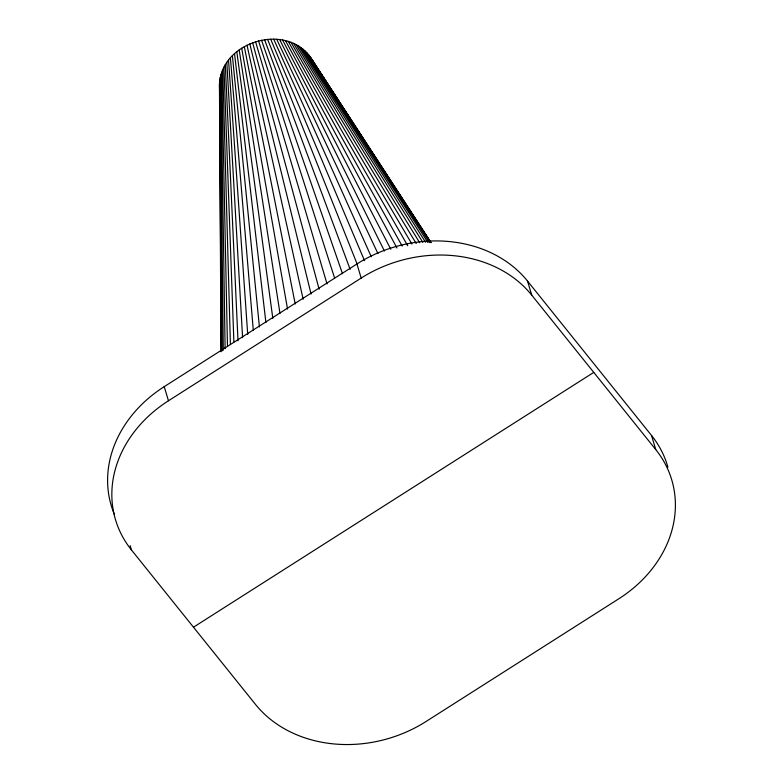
<?xml version="1.0" encoding="UTF-8"?>
<svg xmlns="http://www.w3.org/2000/svg" width="783" height="783" viewBox="0 0 783 783"><rect width="100%" height="100%" fill="white"/><g stroke="black" fill="none" stroke-linecap="round" stroke-linejoin="round"><path stroke-width="1.17" d="M221.021 351.763L219.455 85.269C220.013 42.174 285.266 22.081 310.274 57.012L430.953 242.436M114.357 514.274A124.986 104.345 -16.7 0 1 164.224 386.645L356.95 263.969A124.986 104.345 -16.7 0 1 527.517 281.058L651.534 435.475A124.986 104.345 -16.7 0 1 667.899 467.108M131.466 549.979A124.986 104.345 -16.7 0 1 168.462 400.769L361.188 278.082A124.986 104.345 -16.7 0 1 531.755 295.171L655.772 449.599A124.986 104.345 -16.7 0 1 618.776 598.809L426.05 721.495A124.986 104.345 -16.7 0 1 255.483 704.406L131.466 549.979L130.164 545.634M193.479 627.193L593.759 372.385M310.274 57.012L431.071 242.73M308.708 54.908L430.444 242.368M311.673 59.205L337.473 99.363M338.804 101.408L346.106 112.674M347.437 114.719L354.748 125.985M356.069 128.03L368.03 146.45M369.361 148.506L376.662 159.761M377.993 161.807L389.944 180.237M391.275 182.282L398.586 193.538M399.907 195.593L407.219 206.849M408.55 208.895L411.868 214.013M413.864 217.087L420.5 227.324M423.163 231.416L429.133 240.626M306.975 52.911L429.524 242.534M316.596 67.955L317.918 70M320.57 74.101L322.557 77.184M329.173 87.432L331.16 90.515M305.096 51.022L427.939 242.544M303.07 49.251L425.58 242.27M300.897 47.597L422.83 242.329M298.597 46.089L419.708 242.75M296.18 44.709L416.213 243.552M293.654 43.476L411.956 244.1M291.022 42.38L407.737 245.754M288.301 41.45L402.198 246.107M285.501 40.667L396.932 247.986M282.624 40.041L390.805 249.258M279.697 39.581L384.424 251.03M276.722 39.287L377.974 253.643M273.707 39.15L371.289 256.755M312.897 61.495L313.944 63.854M270.673 39.179L364.535 260.71M267.629 39.375L357.136 264.057M264.585 39.737L350.148 269.342M261.551 40.256L342.494 273.727M258.547 40.941L334.595 278.014M651.534 435.475L655.772 449.599M527.517 281.058L531.755 295.171M356.95 263.969L361.188 278.082M164.224 386.645L168.462 400.769M255.581 41.773L327.03 283.955M252.664 42.771L319.131 289.221M249.806 43.917L311.066 294.017M247.017 45.199L303.148 299.263M244.306 46.628L295.22 303.98M241.702 48.194L287.547 309.099M239.187 49.887L279.981 313.396M236.799 51.707L272.807 318.299M234.528 53.636L265.907 322.567M232.385 55.681L259.418 326.902M230.388 57.815L253.32 330.553M228.528 60.046L247.722 334.468M226.835 62.356L242.593 337.679M225.298 64.744L238.003 340.801M219.455 85.269L219.573 87.872M223.938 67.191L233.892 341.956M222.744 69.687L230.408 344.481M221.736 72.232L227.471 345.91M220.904 74.816L225.113 348.65M220.258 77.419L223.292 350.216M219.798 80.032L222.01 350.999M219.534 82.655L221.256 350.177"/></g></svg>
